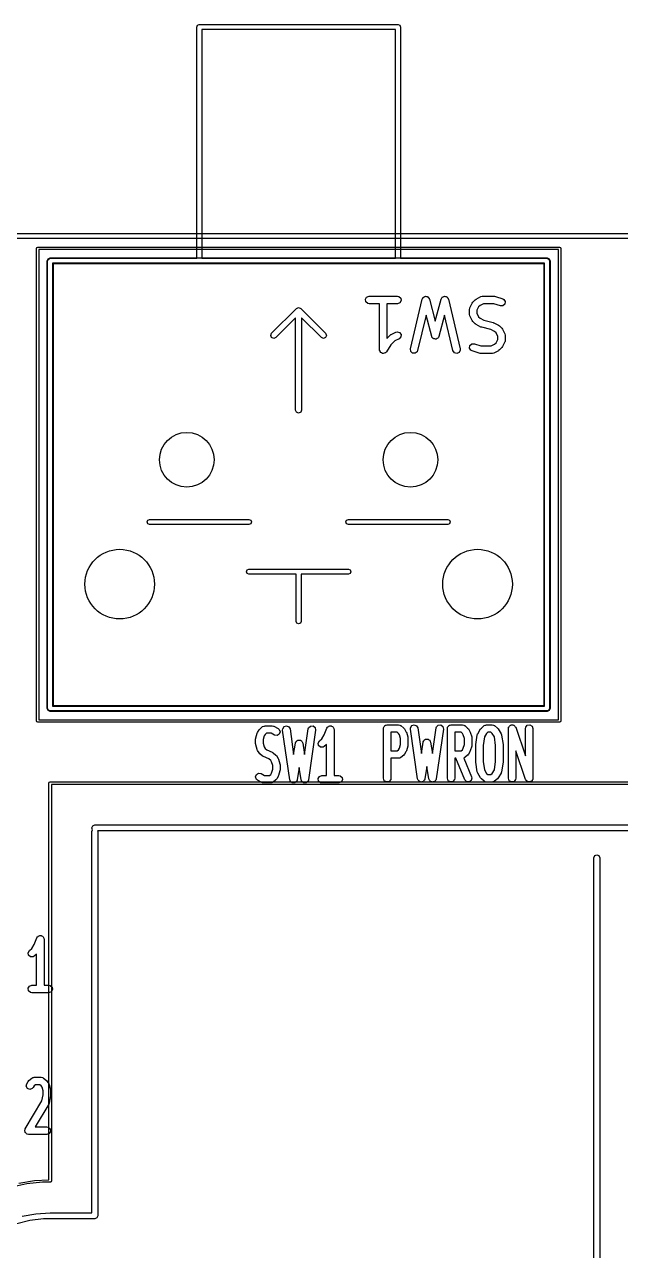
# Model space of a CAD drawing. Extents: x 3.67 to 6.5, y -4.53 to -1.6.
# Drawn here: x 4.665 to 5.137, y -2.575 to -1.604 of the extents above; entities that cross this region are included whole.
import ezdxf

# ---------------------------------------------------------------- set-up
doc = ezdxf.new("R2010")
doc.units = 0
doc.header["$MEASUREMENT"] = 0
doc.layers.add('BLACK', color=7, linetype='CONTINUOUS')

msp = doc.modelspace()

# ---------------------------------------------------------------- linework, layer by layer
at = {"layer": 'BLACK', "linetype": 'CONTINUOUS'}
for p, q in [((4.80118, -1.6063), (4.80176, -1.60491)), ((4.80118, -1.78937), (4.80118, -1.6063)), ((4.80176, -1.60491), (4.80315, -1.60433)), ((4.80315, -1.60433), (4.96063, -1.60433)), ((4.80512, -1.60827), (4.80512, -1.78937)), ((4.95866, -1.60827), (4.80512, -1.60827)), ((4.95866, -1.78937), (4.95866, -1.60827)), ((4.96063, -1.60433), (4.96202, -1.60491)), ((4.96202, -1.60491), (4.9626, -1.6063)), ((4.9626, -1.6063), (4.9626, -1.78937)), ((3.93701, -1.76969), (6.29921, -1.76969)), ((6.29921, -1.77362), (3.93701, -1.77362)), ((4.67421, -1.7815), (4.6745, -1.7808)), ((4.67421, -2.15551), (4.67421, -1.7815)), ((4.6745, -1.7808), (4.6752, -1.78051)), ((4.6752, -1.78051), (5.08858, -1.78051)), ((4.67618, -1.78248), (4.67618, -2.15453)), ((5.0876, -1.78248), (4.67618, -1.78248)), ((5.0876, -2.15453), (5.0876, -1.78248)), ((5.08858, -1.78051), (5.08928, -1.7808)), ((5.08928, -1.7808), (5.08957, -1.7815)), ((5.08957, -1.7815), (5.08957, -2.15551)), ((4.68268, -1.79134), (4.68337, -1.78967)), ((4.68268, -2.14567), (4.68268, -1.79134)), ((4.68307, -1.79134), (4.68365, -1.78995)), ((4.68307, -2.14567), (4.68307, -1.79134)), ((4.68337, -1.78967), (4.68504, -1.78898)), ((4.68365, -1.78995), (4.68504, -1.78937)), ((4.68504, -1.78898), (5.07874, -1.78898)), ((4.68504, -1.78937), (4.80118, -1.78937)), ((4.80315, -1.79331), (4.68701, -1.79331)), ((4.68701, -1.79331), (4.68701, -2.1437)), ((4.81299, -1.7937), (4.6874, -1.7937)), ((4.6874, -1.7937), (4.6874, -2.14331)), ((4.96063, -1.79331), (4.80315, -1.79331)), ((4.80512, -1.78937), (4.95866, -1.78937)), ((4.88189, -1.7937), (4.81299, -1.7937)), ((5.07638, -1.7937), (4.88189, -1.7937)), ((5.07677, -1.79331), (4.96063, -1.79331)), ((4.9626, -1.78937), (5.07874, -1.78937)), ((5.07638, -2.14331), (5.07638, -1.7937)), ((5.07677, -2.1437), (5.07677, -1.79331)), ((5.07874, -1.78898), (5.08041, -1.78967)), ((5.07874, -1.78937), (5.08013, -1.78995)), ((5.08013, -1.78995), (5.08071, -1.79134)), ((5.08041, -1.78967), (5.0811, -1.79134)), ((5.08071, -1.79134), (5.08071, -2.14567)), ((5.0811, -1.79134), (5.0811, -2.14567)), ((4.93476, -1.82183), (4.93577, -1.82008)), ((4.93511, -1.82381), (4.93476, -1.82183)), ((4.93665, -1.82511), (4.93511, -1.82381)), ((4.93577, -1.82008), (4.93766, -1.81939)), ((4.93766, -1.81939), (4.96016, -1.81939)), ((4.96016, -1.81939), (4.96117, -1.81956)), ((4.96117, -1.81956), (4.96272, -1.82086)), ((4.96307, -1.82285), (4.96206, -1.8246)), ((4.96272, -1.82086), (4.96307, -1.82285)), ((4.97041, -1.86102), (4.97979, -1.82165)), ((4.97979, -1.82165), (4.98019, -1.82071)), ((4.98019, -1.82071), (4.98044, -1.82053)), ((4.98044, -1.82053), (4.98057, -1.82025)), ((4.98057, -1.82025), (4.98123, -1.81994)), ((4.98123, -1.81994), (4.98181, -1.81951)), ((4.98181, -1.81951), (4.98212, -1.81953)), ((4.98212, -1.81953), (4.9824, -1.8194)), ((4.9824, -1.8194), (4.98311, -1.81958)), ((4.98311, -1.81958), (4.98383, -1.81963)), ((4.98383, -1.81963), (4.98406, -1.81984)), ((4.98406, -1.81984), (4.98435, -1.81992)), ((4.98435, -1.81992), (4.98477, -1.82052)), ((4.98477, -1.82052), (4.9853, -1.82102)), ((4.9853, -1.82102), (4.98533, -1.82132)), ((4.98533, -1.82132), (4.98551, -1.82158)), ((4.98551, -1.82158), (4.99016, -1.839)), ((4.99016, -1.839), (4.9948, -1.82158)), ((4.9948, -1.82158), (4.99524, -1.82065)), ((4.99524, -1.82065), (4.99549, -1.82047)), ((4.99549, -1.82047), (4.99563, -1.82019)), ((4.99563, -1.82019), (4.99629, -1.8199)), ((4.99629, -1.8199), (4.99689, -1.81949)), ((4.99689, -1.81949), (4.9972, -1.81951)), ((4.9972, -1.81951), (4.99748, -1.81939)), ((4.99748, -1.81939), (4.99818, -1.8196)), ((4.99818, -1.8196), (4.9989, -1.81966)), ((4.9989, -1.81966), (4.99912, -1.81988)), ((4.99912, -1.81988), (4.99942, -1.81997)), ((4.99942, -1.81997), (4.99982, -1.82057)), ((4.99982, -1.82057), (5.00033, -1.82109)), ((5.00033, -1.82109), (5.00036, -1.8214)), ((5.00036, -1.8214), (5.00053, -1.82165)), ((5.00053, -1.82165), (5.0099, -1.86102)), ((5.01939, -1.82477), (5.01991, -1.82406)), ((5.01991, -1.82406), (5.01994, -1.824)), ((5.01994, -1.824), (5.02182, -1.82212)), ((5.02182, -1.82212), (5.02254, -1.82162)), ((5.02254, -1.82162), (5.02258, -1.82157)), ((5.02258, -1.82157), (5.02633, -1.8197)), ((5.02633, -1.8197), (5.02732, -1.8194)), ((5.02732, -1.8194), (5.02749, -1.81945)), ((5.02749, -1.81945), (5.02765, -1.81939)), ((5.02765, -1.81939), (5.03703, -1.81939)), ((5.03703, -1.81939), (5.0379, -1.81954)), ((5.0379, -1.81954), (5.03796, -1.81954)), ((5.03796, -1.81954), (5.04358, -1.82141)), ((5.04358, -1.82141), (5.04449, -1.8219)), ((5.04449, -1.8219), (5.04554, -1.82362)), ((5.04554, -1.82362), (5.04525, -1.82562)), ((4.86053, -1.84872), (4.88022, -1.82904)), ((4.88022, -1.82904), (4.88189, -1.82835)), ((4.88189, -1.82835), (4.88356, -1.82904)), ((4.88356, -1.82904), (4.88356, -1.82904)), ((4.88356, -1.82904), (4.90325, -1.84872)), ((4.93766, -1.82529), (4.93665, -1.82511)), ((4.94596, -1.82529), (4.93766, -1.82529)), ((4.94596, -1.86171), (4.94596, -1.82529)), ((4.96016, -1.82529), (4.95187, -1.82529)), ((4.95187, -1.82529), (4.95187, -1.8527)), ((4.96206, -1.8246), (4.96016, -1.82529)), ((5.0172, -1.82984), (5.01738, -1.82883)), ((5.0172, -1.83359), (5.0172, -1.82984)), ((5.01726, -1.83375), (5.0172, -1.83359)), ((5.01722, -1.83392), (5.01726, -1.83375)), ((5.01738, -1.82883), (5.01749, -1.82869)), ((5.01749, -1.82869), (5.01751, -1.82852)), ((5.01751, -1.82852), (5.01939, -1.82477)), ((5.02446, -1.82784), (5.02311, -1.83053)), ((5.02311, -1.83053), (5.02311, -1.83289)), ((5.02311, -1.83289), (5.02446, -1.83559)), ((5.02565, -1.82664), (5.02446, -1.82784)), ((5.02835, -1.82529), (5.02565, -1.82664)), ((5.03655, -1.82529), (5.02835, -1.82529)), ((5.04172, -1.82701), (5.03655, -1.82529)), ((5.04374, -1.82696), (5.04172, -1.82701)), ((5.04525, -1.82562), (5.04374, -1.82696)), ((4.87953, -1.83641), (4.86388, -1.85206)), ((4.87953, -1.90945), (4.87953, -1.83641)), ((4.8999, -1.85206), (4.88425, -1.83641)), ((4.88425, -1.83641), (4.88425, -1.90945)), ((4.98282, -1.83441), (4.97616, -1.86239)), ((4.9873, -1.85122), (4.98282, -1.83441)), ((4.99749, -1.83441), (4.99301, -1.85122)), ((5.00416, -1.86239), (4.99749, -1.83441)), ((5.01751, -1.83491), (5.01722, -1.83392)), ((5.01939, -1.83866), (5.01751, -1.83491)), ((5.01943, -1.8387), (5.01939, -1.83866)), ((5.01994, -1.83942), (5.01943, -1.8387)), ((5.02182, -1.8413), (5.01994, -1.83942)), ((5.02187, -1.84133), (5.02182, -1.8413)), ((5.02258, -1.84185), (5.02187, -1.84133)), ((5.02633, -1.84373), (5.02258, -1.84185)), ((5.02446, -1.83559), (5.02565, -1.83678)), ((5.02565, -1.83678), (5.02868, -1.8383)), ((5.02868, -1.8383), (5.03587, -1.8401)), ((5.03587, -1.8401), (5.03633, -1.8403)), ((5.03633, -1.8403), (5.03647, -1.84032)), ((5.03647, -1.84032), (5.04022, -1.84219)), ((5.04022, -1.84219), (5.04093, -1.84272)), ((5.04093, -1.84272), (5.04099, -1.84275)), ((5.04099, -1.84275), (5.04286, -1.84462)), ((4.85984, -1.85039), (4.86053, -1.84872)), ((4.86053, -1.85206), (4.85984, -1.85039)), ((4.8622, -1.85276), (4.86053, -1.85206)), ((4.86388, -1.85206), (4.8622, -1.85276)), ((4.90157, -1.85276), (4.8999, -1.85206)), ((4.90325, -1.85206), (4.90157, -1.85276)), ((4.90325, -1.84872), (4.90394, -1.85039)), ((4.90394, -1.85039), (4.90325, -1.85206)), ((4.95187, -1.8527), (4.95432, -1.85025)), ((4.95432, -1.85025), (4.95505, -1.84974)), ((4.95505, -1.84974), (4.95509, -1.84969)), ((4.95509, -1.84969), (4.95884, -1.84782)), ((4.96148, -1.8531), (4.95816, -1.85476)), ((4.95884, -1.84782), (4.95982, -1.84753)), ((4.95982, -1.84753), (4.96179, -1.848)), ((4.96287, -1.85163), (4.96148, -1.8531)), ((4.96179, -1.848), (4.96299, -1.84962)), ((4.96299, -1.84962), (4.96287, -1.85163)), ((4.98746, -1.85144), (4.9873, -1.85122)), ((4.98748, -1.85171), (4.98746, -1.85144)), ((4.98802, -1.85225), (4.98748, -1.85171)), ((4.98846, -1.85288), (4.98802, -1.85225)), ((4.98872, -1.85295), (4.98846, -1.85288)), ((4.98891, -1.85314), (4.98872, -1.85295)), ((4.98967, -1.8532), (4.98891, -1.85314)), ((4.99041, -1.8534), (4.98967, -1.8532)), ((4.99155, -1.85287), (4.99093, -1.85331)), ((4.99224, -1.85255), (4.99155, -1.85287)), ((4.99236, -1.85231), (4.99224, -1.85255)), ((4.99258, -1.85215), (4.99236, -1.85231)), ((4.99301, -1.85122), (4.99258, -1.85215)), ((5.02647, -1.84374), (5.02633, -1.84373)), ((5.02694, -1.84395), (5.02647, -1.84374)), ((5.03412, -1.84575), (5.02694, -1.84395)), ((5.03715, -1.84726), (5.03412, -1.84575)), ((5.03835, -1.84846), (5.03715, -1.84726)), ((5.0397, -1.85116), (5.03835, -1.84846)), ((5.0397, -1.85351), (5.0397, -1.85116)), ((5.04286, -1.84462), (5.04337, -1.84534)), ((5.04337, -1.84534), (5.04342, -1.84539)), ((5.04342, -1.84539), (5.04529, -1.84914)), ((5.04529, -1.84914), (5.04558, -1.85012)), ((5.04558, -1.85012), (5.04554, -1.85029)), ((5.04554, -1.85029), (5.0456, -1.85046)), ((5.0456, -1.85046), (5.0456, -1.85421)), ((4.94602, -1.86187), (4.94596, -1.86171)), ((4.94598, -1.86203), (4.94602, -1.86187)), ((4.94636, -1.8628), (4.94598, -1.86203)), ((4.94665, -1.86361), (4.94636, -1.8628)), ((4.95496, -1.85796), (4.95137, -1.86335)), ((4.95816, -1.85476), (4.95496, -1.85796)), ((4.97064, -1.86303), (4.97041, -1.86102)), ((4.97616, -1.86239), (4.97575, -1.86333)), ((4.99066, -1.85329), (4.99041, -1.8534)), ((4.99093, -1.85331), (4.99066, -1.85329)), ((5.00527, -1.86408), (5.00416, -1.86239)), ((5.00996, -1.86205), (5.00906, -1.86385)), ((5.0099, -1.86102), (5.00996, -1.86205)), ((5.01726, -1.86043), (5.01756, -1.85843)), ((5.01832, -1.86215), (5.01726, -1.86043)), ((5.01756, -1.85843), (5.01907, -1.85709)), ((5.01922, -1.86263), (5.01832, -1.86215)), ((5.01907, -1.85709), (5.02109, -1.85703)), ((5.02484, -1.86451), (5.01922, -1.86263)), ((5.02109, -1.85703), (5.02626, -1.85876)), ((5.02626, -1.85876), (5.03445, -1.85876)), ((5.03445, -1.85876), (5.03715, -1.85741)), ((5.04022, -1.86247), (5.03647, -1.86435)), ((5.03715, -1.85741), (5.03835, -1.85621)), ((5.03835, -1.85621), (5.0397, -1.85351)), ((5.04027, -1.86243), (5.04022, -1.86247)), ((5.04099, -1.86192), (5.04027, -1.86243)), ((5.04286, -1.86005), (5.04099, -1.86192)), ((5.04289, -1.85999), (5.04286, -1.86005)), ((5.04342, -1.85928), (5.04289, -1.85999)), ((5.04529, -1.85553), (5.04342, -1.85928)), ((5.04531, -1.85535), (5.04529, -1.85553)), ((5.04543, -1.85522), (5.04531, -1.85535)), ((5.0456, -1.85421), (5.04543, -1.85522)), ((4.9468, -1.86369), (4.94665, -1.86361)), ((4.94687, -1.86384), (4.9468, -1.86369)), ((4.94766, -1.86419), (4.94687, -1.86384)), ((4.9484, -1.86462), (4.94766, -1.86419)), ((4.94857, -1.86459), (4.9484, -1.86462)), ((4.94872, -1.86465), (4.94857, -1.86459)), ((4.94955, -1.86441), (4.94872, -1.86465)), ((4.95039, -1.86427), (4.94955, -1.86441)), ((4.9505, -1.86413), (4.95039, -1.86427)), ((4.95066, -1.86409), (4.9505, -1.86413)), ((4.95137, -1.86335), (4.95066, -1.86409)), ((4.97211, -1.86442), (4.97064, -1.86303)), ((4.97413, -1.86454), (4.97211, -1.86442)), ((4.97575, -1.86333), (4.97413, -1.86454)), ((5.00721, -1.86466), (5.00527, -1.86408)), ((5.00906, -1.86385), (5.00721, -1.86466)), ((5.02491, -1.86451), (5.02484, -1.86451)), ((5.02578, -1.86466), (5.02491, -1.86451)), ((5.03515, -1.86466), (5.02578, -1.86466)), ((5.03532, -1.8646), (5.03515, -1.86466)), ((5.03549, -1.86464), (5.03532, -1.8646)), ((5.03647, -1.86435), (5.03549, -1.86464)), ((4.88022, -1.91112), (4.87953, -1.90945)), ((4.88189, -1.91181), (4.88022, -1.91112)), ((4.88356, -1.91112), (4.88189, -1.91181)), ((4.88425, -1.90945), (4.88356, -1.91112)), ((4.76181, -1.99803), (4.76239, -1.99664)), ((4.76239, -1.99942), (4.76181, -1.99803)), ((4.76239, -1.99664), (4.76378, -1.99606)), ((4.76378, -1.99606), (4.84252, -1.99606)), ((4.84252, -1.99606), (4.84391, -1.99664)), ((4.84391, -1.99664), (4.84449, -1.99803)), ((4.84449, -1.99803), (4.84391, -1.99942)), ((4.91929, -1.99803), (4.91987, -1.99664)), ((4.91987, -1.99942), (4.91929, -1.99803)), ((4.91987, -1.99664), (4.92126, -1.99606)), ((4.92126, -1.99606), (5, -1.99606)), ((5, -1.99606), (5.00139, -1.99664)), ((5.00139, -1.99664), (5.00197, -1.99803)), ((5.00197, -1.99803), (5.00139, -1.99942)), ((4.76378, -2), (4.76239, -1.99942)), ((4.84252, -2), (4.76378, -2)), ((4.84391, -1.99942), (4.84252, -2)), ((4.92126, -2), (4.91987, -1.99942)), ((5, -2), (4.92126, -2)), ((5.00139, -1.99942), (5, -2)), ((4.84055, -2.0374), (4.84113, -2.03601)), ((4.84113, -2.03879), (4.84055, -2.0374)), ((4.84113, -2.03601), (4.84252, -2.03543)), ((4.84252, -2.03543), (4.92126, -2.03543)), ((4.92126, -2.03543), (4.92265, -2.03601)), ((4.92265, -2.03601), (4.92323, -2.0374)), ((4.92323, -2.0374), (4.92265, -2.03879)), ((4.84252, -2.03937), (4.84113, -2.03879)), ((4.87992, -2.03937), (4.84252, -2.03937)), ((4.87992, -2.07677), (4.87992, -2.03937)), ((4.92126, -2.03937), (4.88386, -2.03937)), ((4.88386, -2.03937), (4.88386, -2.07677)), ((4.92265, -2.03879), (4.92126, -2.03937)), ((4.8805, -2.07816), (4.87992, -2.07677)), ((4.88189, -2.07874), (4.8805, -2.07816)), ((4.88328, -2.07816), (4.88189, -2.07874)), ((4.88386, -2.07677), (4.88328, -2.07816)), ((4.68701, -2.1437), (5.07677, -2.1437)), ((4.6874, -2.14331), (5.07638, -2.14331)), ((4.68337, -2.14734), (4.68268, -2.14567)), ((4.68365, -2.14706), (4.68307, -2.14567)), ((4.68504, -2.14803), (4.68337, -2.14734)), ((4.68504, -2.14764), (4.68365, -2.14706)), ((5.07874, -2.14764), (4.68504, -2.14764)), ((5.07874, -2.14803), (4.68504, -2.14803)), ((5.08013, -2.14706), (5.07874, -2.14764)), ((5.08041, -2.14734), (5.07874, -2.14803)), ((5.08071, -2.14567), (5.08013, -2.14706)), ((5.0811, -2.14567), (5.08041, -2.14734)), ((4.6745, -2.15621), (4.67421, -2.15551)), ((4.6752, -2.1565), (4.6745, -2.15621)), ((5.08858, -2.1565), (4.6752, -2.1565)), ((4.67618, -2.15453), (5.0876, -2.15453)), ((4.84938, -2.16454), (4.85051, -2.16266)), ((4.85051, -2.16266), (4.85113, -2.16194)), ((4.85113, -2.16194), (4.85115, -2.16191)), ((4.85115, -2.16191), (4.8534, -2.16004)), ((4.8534, -2.16004), (4.85429, -2.15953)), ((4.85429, -2.15953), (4.8548, -2.15953)), ((4.8548, -2.15953), (4.85529, -2.15936)), ((4.85529, -2.15936), (4.86091, -2.15936)), ((4.86091, -2.15936), (4.86192, -2.15953)), ((4.86192, -2.15953), (4.86211, -2.15969)), ((4.86211, -2.15969), (4.86235, -2.15973)), ((4.86235, -2.15973), (4.86572, -2.1616)), ((4.86572, -2.1616), (4.86652, -2.16225)), ((4.86652, -2.16225), (4.86724, -2.16413)), ((4.86924, -2.16273), (4.86927, -2.1617)), ((4.87486, -2.2021), (4.86924, -2.16273)), ((4.86927, -2.1617), (4.87034, -2.15999)), ((4.87034, -2.15999), (4.87226, -2.15936)), ((4.87226, -2.15936), (4.87413, -2.16011)), ((4.87413, -2.16011), (4.87508, -2.16189)), ((4.87508, -2.16189), (4.87795, -2.18196)), ((4.88662, -2.18196), (4.88948, -2.16189)), ((4.88948, -2.16189), (4.8898, -2.16092)), ((4.89533, -2.16273), (4.88971, -2.2021)), ((4.8898, -2.16092), (4.89131, -2.15957)), ((4.89131, -2.15957), (4.89333, -2.1595)), ((4.89333, -2.1595), (4.89491, -2.16075)), ((4.89491, -2.16075), (4.89533, -2.16273)), ((4.90213, -2.16662), (4.90429, -2.16121)), ((4.90429, -2.16121), (4.90483, -2.16034)), ((4.90483, -2.16034), (4.90525, -2.16011)), ((4.90525, -2.16011), (4.90555, -2.15975)), ((4.90555, -2.15975), (4.90611, -2.15965)), ((4.90611, -2.15965), (4.90661, -2.15939)), ((4.90661, -2.15939), (4.90707, -2.15948)), ((4.90707, -2.15948), (4.90754, -2.1594)), ((4.90754, -2.1594), (4.90803, -2.15968)), ((4.90803, -2.15968), (4.90859, -2.1598)), ((4.90859, -2.1598), (4.90888, -2.16017)), ((4.90888, -2.16017), (4.90929, -2.16041)), ((4.90929, -2.16041), (4.90949, -2.16094)), ((4.90949, -2.16094), (4.90984, -2.16139)), ((4.90984, -2.16139), (4.90982, -2.16186)), ((4.90982, -2.16186), (4.90998, -2.16231)), ((4.90998, -2.16231), (4.90998, -2.19873)), ((4.94907, -2.16152), (4.94914, -2.16114)), ((4.94907, -2.20089), (4.94907, -2.16152)), ((4.94912, -2.16101), (4.94918, -2.16089)), ((4.94914, -2.16114), (4.94912, -2.16101)), ((4.94918, -2.16089), (4.94925, -2.16051)), ((4.94925, -2.16051), (4.94974, -2.15992)), ((4.94974, -2.15992), (4.95013, -2.15926)), ((4.95013, -2.15926), (4.95038, -2.15917)), ((4.95038, -2.15917), (4.95055, -2.15896)), ((4.95055, -2.15896), (4.9513, -2.15883)), ((4.9513, -2.15883), (4.95202, -2.15857)), ((4.95202, -2.15857), (4.96102, -2.15857)), ((4.96102, -2.15857), (4.96203, -2.15875)), ((4.96203, -2.15875), (4.96243, -2.15908)), ((4.96243, -2.15908), (4.96291, -2.15925)), ((4.96291, -2.15925), (4.96516, -2.16113)), ((4.96516, -2.16113), (4.96578, -2.16185)), ((4.96578, -2.16185), (4.96581, -2.16188)), ((4.96581, -2.16188), (4.96693, -2.16375)), ((4.97047, -2.16194), (4.97051, -2.16091)), ((4.9761, -2.20131), (4.97047, -2.16194)), ((4.97051, -2.16091), (4.97157, -2.1592)), ((4.97157, -2.1592), (4.97349, -2.15857)), ((4.97349, -2.15857), (4.97537, -2.15932)), ((4.97537, -2.15932), (4.97632, -2.1611)), ((4.97632, -2.1611), (4.97919, -2.18117)), ((4.98785, -2.18117), (4.99072, -2.1611)), ((4.99072, -2.1611), (4.99104, -2.16013)), ((4.99657, -2.16194), (4.99094, -2.20131)), ((4.99104, -2.16013), (4.99254, -2.15878)), ((4.99254, -2.15878), (4.99456, -2.15871)), ((4.99456, -2.15871), (4.99615, -2.15996)), ((4.99615, -2.15996), (4.99657, -2.16194)), ((4.99969, -2.16152), (4.99976, -2.16114)), ((4.99969, -2.20089), (4.99969, -2.16152)), ((4.99974, -2.16101), (4.9998, -2.16089)), ((4.99976, -2.16114), (4.99974, -2.16101)), ((4.9998, -2.16089), (4.99987, -2.16051)), ((4.99987, -2.16051), (5.00036, -2.15992)), ((5.00036, -2.15992), (5.00075, -2.15926)), ((5.00075, -2.15926), (5.001, -2.15917)), ((5.001, -2.15917), (5.00117, -2.15896)), ((5.00117, -2.15896), (5.00192, -2.15883)), ((5.00192, -2.15883), (5.00264, -2.15857)), ((5.00264, -2.15857), (5.01164, -2.15857)), ((5.01164, -2.15857), (5.01265, -2.15875)), ((5.01265, -2.15875), (5.01305, -2.15908)), ((5.01305, -2.15908), (5.01353, -2.15925)), ((5.01353, -2.15925), (5.01578, -2.16113)), ((5.01578, -2.16113), (5.0164, -2.16185)), ((5.0164, -2.16185), (5.01642, -2.16188)), ((5.01642, -2.16188), (5.01755, -2.16375)), ((5.02373, -2.16563), (5.02598, -2.16188)), ((5.02598, -2.16188), (5.02661, -2.16116)), ((5.02661, -2.16116), (5.02662, -2.16113)), ((5.02662, -2.16113), (5.02887, -2.15925)), ((5.02887, -2.15925), (5.02976, -2.15874)), ((5.02976, -2.15874), (5.03028, -2.15874)), ((5.03028, -2.15874), (5.03076, -2.15857)), ((5.03076, -2.15857), (5.03526, -2.15857)), ((5.03526, -2.15857), (5.03627, -2.15875)), ((5.03627, -2.15875), (5.03667, -2.15908)), ((5.03667, -2.15908), (5.03715, -2.15925)), ((5.03715, -2.15925), (5.0394, -2.16113)), ((5.0394, -2.16113), (5.04002, -2.16185)), ((5.04002, -2.16185), (5.04005, -2.16188)), ((5.04005, -2.16188), (5.0423, -2.16563)), ((5.04806, -2.16146), (5.04808, -2.16142)), ((5.04806, -2.16149), (5.04806, -2.16146)), ((5.04806, -2.16152), (5.04806, -2.16149)), ((5.04806, -2.20089), (5.04806, -2.16152)), ((5.04808, -2.16142), (5.04824, -2.16051)), ((5.04824, -2.16051), (5.04859, -2.16009)), ((5.04859, -2.16009), (5.04879, -2.15958)), ((5.04879, -2.15958), (5.04922, -2.15934)), ((5.04922, -2.15934), (5.04954, -2.15896)), ((5.04954, -2.15896), (5.05008, -2.15887)), ((5.05008, -2.15887), (5.05055, -2.1586)), ((5.05055, -2.1586), (5.05104, -2.1587)), ((5.05104, -2.1587), (5.05153, -2.15861)), ((5.05153, -2.15861), (5.052, -2.15889)), ((5.052, -2.15889), (5.05254, -2.15899)), ((5.05254, -2.15899), (5.05285, -2.15938)), ((5.05285, -2.15938), (5.05327, -2.15962)), ((5.05327, -2.15962), (5.05346, -2.16014)), ((5.05346, -2.16014), (5.05381, -2.16056)), ((5.05381, -2.16056), (5.06156, -2.18317)), ((5.06156, -2.16152), (5.06174, -2.16051)), ((5.06156, -2.18317), (5.06156, -2.16152)), ((5.06174, -2.16051), (5.06303, -2.15896)), ((5.06303, -2.15896), (5.06502, -2.15861)), ((5.06502, -2.15861), (5.06677, -2.15962)), ((5.06677, -2.15962), (5.06746, -2.16152)), ((5.06746, -2.16152), (5.06746, -2.20089)), ((5.08928, -2.15621), (5.08858, -2.1565)), ((5.08957, -2.15551), (5.08928, -2.15621)), ((4.84783, -2.16981), (4.84797, -2.16907)), ((4.84783, -2.17356), (4.84783, -2.16981)), ((4.84796, -2.16896), (4.84908, -2.16521)), ((4.84797, -2.16907), (4.84796, -2.16896)), ((4.84908, -2.16521), (4.84935, -2.16467)), ((4.84935, -2.16467), (4.84938, -2.16454)), ((4.85463, -2.16726), (4.85374, -2.17024)), ((4.85374, -2.17024), (4.85374, -2.17312)), ((4.85374, -2.17312), (4.85463, -2.1761)), ((4.85531, -2.16613), (4.85463, -2.16726)), ((4.85636, -2.16526), (4.85531, -2.16613)), ((4.86015, -2.16526), (4.85636, -2.16526)), ((4.86285, -2.16676), (4.86015, -2.16526)), ((4.86485, -2.16708), (4.86285, -2.16676)), ((4.86658, -2.16604), (4.86485, -2.16708)), ((4.86724, -2.16413), (4.86658, -2.16604)), ((4.87795, -2.18196), (4.87937, -2.17309)), ((4.87937, -2.17309), (4.87938, -2.17305)), ((4.87938, -2.173), (4.87942, -2.17294)), ((4.87938, -2.17305), (4.87938, -2.173)), ((4.87942, -2.17294), (4.8797, -2.17212)), ((4.8797, -2.17212), (4.88013, -2.17175)), ((4.88013, -2.17175), (4.88042, -2.17126)), ((4.88042, -2.17126), (4.88087, -2.17111)), ((4.88087, -2.17111), (4.88123, -2.1708)), ((4.88123, -2.1708), (4.8818, -2.17079)), ((4.8818, -2.17079), (4.88233, -2.1706)), ((4.88233, -2.1706), (4.88277, -2.17077)), ((4.88277, -2.17077), (4.88325, -2.17077)), ((4.88325, -2.17077), (4.88369, -2.17112)), ((4.88369, -2.17112), (4.88422, -2.17132)), ((4.88422, -2.17132), (4.88445, -2.17174)), ((4.88445, -2.17174), (4.88482, -2.17204)), ((4.88482, -2.17204), (4.88492, -2.1726)), ((4.88492, -2.1726), (4.8852, -2.17309)), ((4.8852, -2.17309), (4.88662, -2.18196)), ((4.89738, -2.17303), (4.89839, -2.17129)), ((4.89772, -2.17502), (4.89738, -2.17303)), ((4.89839, -2.17129), (4.90026, -2.16973)), ((4.90026, -2.16973), (4.90213, -2.16662)), ((4.95995, -2.16447), (4.95498, -2.16447)), ((4.95498, -2.16447), (4.95498, -2.17919)), ((4.961, -2.16534), (4.95995, -2.16447)), ((4.96168, -2.16647), (4.961, -2.16534)), ((4.96257, -2.16945), (4.96168, -2.16647)), ((4.96257, -2.17421), (4.96257, -2.16945)), ((4.96693, -2.16375), (4.96715, -2.16431)), ((4.96715, -2.16431), (4.96723, -2.16442)), ((4.96723, -2.16442), (4.96835, -2.16817)), ((4.96835, -2.16817), (4.96844, -2.16892)), ((4.96844, -2.16892), (4.96848, -2.16902)), ((4.96848, -2.16902), (4.96848, -2.17464)), ((4.97919, -2.18117), (4.98061, -2.1723)), ((4.98061, -2.1723), (4.98062, -2.17226)), ((4.98062, -2.17221), (4.98066, -2.17215)), ((4.98062, -2.17226), (4.98062, -2.17221)), ((4.98066, -2.17215), (4.98094, -2.17133)), ((4.98094, -2.17133), (4.98137, -2.17096)), ((4.98137, -2.17096), (4.98166, -2.17048)), ((4.98166, -2.17048), (4.98211, -2.17032)), ((4.98211, -2.17032), (4.98247, -2.17001)), ((4.98247, -2.17001), (4.98303, -2.17)), ((4.98303, -2.17), (4.98357, -2.16982)), ((4.98357, -2.16982), (4.98401, -2.16999)), ((4.98401, -2.16999), (4.98449, -2.16998)), ((4.98449, -2.16998), (4.98493, -2.17034)), ((4.98493, -2.17034), (4.98545, -2.17054)), ((4.98545, -2.17054), (4.98569, -2.17095)), ((4.98569, -2.17095), (4.98605, -2.17125)), ((4.98605, -2.17125), (4.98616, -2.17181)), ((4.98616, -2.17181), (4.98644, -2.1723)), ((4.98644, -2.1723), (4.98785, -2.18117)), ((5.01057, -2.16447), (5.0056, -2.16447)), ((5.0056, -2.16447), (5.0056, -2.17919)), ((5.01162, -2.16534), (5.01057, -2.16447)), ((5.01229, -2.16647), (5.01162, -2.16534)), ((5.01319, -2.16945), (5.01229, -2.16647)), ((5.01319, -2.17421), (5.01319, -2.16945)), ((5.01755, -2.16375), (5.01776, -2.16431)), ((5.01776, -2.16431), (5.01785, -2.16442)), ((5.01785, -2.16442), (5.01897, -2.16817)), ((5.01897, -2.16817), (5.01906, -2.16892)), ((5.01906, -2.16892), (5.01909, -2.16902)), ((5.01909, -2.16902), (5.01909, -2.17464)), ((5.02222, -2.17421), (5.02335, -2.16671)), ((5.02335, -2.16671), (5.02367, -2.16573)), ((5.02367, -2.16573), (5.02372, -2.16569)), ((5.02372, -2.16569), (5.02373, -2.16563)), ((5.0291, -2.16816), (5.02809, -2.17486)), ((5.03079, -2.16534), (5.0291, -2.16816)), ((5.03183, -2.16447), (5.03079, -2.16534)), ((5.0342, -2.16447), (5.03183, -2.16447)), ((5.03524, -2.16534), (5.0342, -2.16447)), ((5.03693, -2.16816), (5.03524, -2.16534)), ((5.03794, -2.17486), (5.03693, -2.16816)), ((5.0423, -2.16563), (5.04266, -2.16658)), ((5.04266, -2.16658), (5.04265, -2.16665)), ((5.04265, -2.16665), (5.04268, -2.16671)), ((5.04268, -2.16671), (5.04381, -2.17421)), ((4.84787, -2.17366), (4.84783, -2.17356)), ((4.84796, -2.1744), (4.84787, -2.17366)), ((4.84908, -2.17815), (4.84796, -2.1744)), ((4.84916, -2.17826), (4.84908, -2.17815)), ((4.84938, -2.17883), (4.84916, -2.17826)), ((4.85051, -2.1807), (4.84938, -2.17883)), ((4.85053, -2.18072), (4.85051, -2.1807)), ((4.85115, -2.18145), (4.85053, -2.18072)), ((4.8534, -2.18332), (4.85115, -2.18145)), ((4.85463, -2.1761), (4.85531, -2.17723)), ((4.85531, -2.17723), (4.85683, -2.1785)), ((4.85683, -2.1785), (4.86092, -2.1802)), ((4.86092, -2.1802), (4.86158, -2.18063)), ((4.86158, -2.18063), (4.86168, -2.18066)), ((4.86168, -2.18066), (4.86393, -2.18254)), ((4.86393, -2.18254), (4.86454, -2.18326)), ((4.89926, -2.17633), (4.89772, -2.17502)), ((4.90128, -2.17633), (4.89926, -2.17633)), ((4.90217, -2.17582), (4.90128, -2.17633)), ((4.90408, -2.17424), (4.90217, -2.17582)), ((4.90408, -2.19873), (4.90408, -2.17424)), ((4.95498, -2.17919), (4.95995, -2.17919)), ((4.95995, -2.17919), (4.961, -2.17832)), ((4.961, -2.17832), (4.96168, -2.17719)), ((4.96168, -2.17719), (4.96257, -2.17421)), ((4.96516, -2.18254), (4.96291, -2.18441)), ((4.96518, -2.18251), (4.96516, -2.18254)), ((4.96581, -2.18179), (4.96518, -2.18251)), ((4.96693, -2.17991), (4.96581, -2.18179)), ((4.96696, -2.17978), (4.96693, -2.17991)), ((4.96723, -2.17924), (4.96696, -2.17978)), ((4.96835, -2.17549), (4.96723, -2.17924)), ((4.96848, -2.17464), (4.96835, -2.17539)), ((4.96835, -2.17539), (4.96835, -2.17549)), ((5.0056, -2.17919), (5.01057, -2.17919)), ((5.01057, -2.17919), (5.01162, -2.17832)), ((5.01162, -2.17832), (5.01229, -2.17719)), ((5.01229, -2.17719), (5.01319, -2.17421)), ((5.01578, -2.18254), (5.01353, -2.18441)), ((5.0158, -2.18251), (5.01578, -2.18254)), ((5.01642, -2.18179), (5.0158, -2.18251)), ((5.01755, -2.17991), (5.01642, -2.18179)), ((5.01757, -2.17978), (5.01755, -2.17991)), ((5.01785, -2.17924), (5.01757, -2.17978)), ((5.01897, -2.17549), (5.01785, -2.17924)), ((5.01909, -2.17464), (5.01896, -2.17539)), ((5.01896, -2.17539), (5.01897, -2.17549)), ((5.02219, -2.17464), (5.02224, -2.17432)), ((5.02219, -2.18777), (5.02219, -2.17464)), ((5.02224, -2.17432), (5.02222, -2.17421)), ((5.02809, -2.17486), (5.02809, -2.18755)), ((5.03794, -2.18755), (5.03794, -2.17486)), ((5.04381, -2.17421), (5.0438, -2.17453)), ((5.0438, -2.17453), (5.04384, -2.17464)), ((5.04384, -2.17464), (5.04384, -2.18777)), ((5.06172, -2.20185), (5.05397, -2.17924)), ((5.05397, -2.17924), (5.05397, -2.20089)), ((4.85349, -2.18336), (4.8534, -2.18332)), ((4.85415, -2.18378), (4.85349, -2.18336)), ((4.85824, -2.18548), (4.85415, -2.18378)), ((4.85976, -2.18675), (4.85824, -2.18548)), ((4.86044, -2.18788), (4.85976, -2.18675)), ((4.86133, -2.19086), (4.86044, -2.18788)), ((4.86133, -2.19375), (4.86133, -2.19086)), ((4.86454, -2.18326), (4.86457, -2.18329)), ((4.86457, -2.18329), (4.86569, -2.18516)), ((4.86569, -2.18516), (4.86591, -2.18572)), ((4.86591, -2.18572), (4.86599, -2.18583)), ((4.86599, -2.18583), (4.86711, -2.18958)), ((4.86711, -2.18958), (4.8672, -2.19033)), ((4.8672, -2.19033), (4.86724, -2.19043)), ((4.86724, -2.19043), (4.86724, -2.19418)), ((4.88228, -2.19225), (4.8807, -2.20214)), ((4.88387, -2.20214), (4.88228, -2.19225)), ((4.96102, -2.1851), (4.95498, -2.1851)), ((4.95498, -2.1851), (4.95498, -2.20089)), ((4.96151, -2.18492), (4.96102, -2.1851)), ((4.96202, -2.18492), (4.96151, -2.18492)), ((4.96291, -2.18441), (4.96202, -2.18492)), ((4.98352, -2.19146), (4.98194, -2.20136)), ((4.9851, -2.20136), (4.98352, -2.19146)), ((5.00631, -2.1851), (5.0056, -2.1851)), ((5.0056, -2.1851), (5.0056, -2.20089)), ((5.01342, -2.20203), (5.00631, -2.1851)), ((5.01353, -2.18441), (5.01264, -2.18492)), ((5.01264, -2.18492), (5.01264, -2.18492)), ((5.01264, -2.18492), (5.01886, -2.19975)), ((5.02223, -2.18788), (5.02219, -2.18777)), ((5.02222, -2.18821), (5.02223, -2.18788)), ((5.02335, -2.1957), (5.02222, -2.18821)), ((5.02809, -2.18755), (5.0291, -2.19425)), ((5.03693, -2.19425), (5.03794, -2.18755)), ((5.04381, -2.18821), (5.04268, -2.1957)), ((5.04384, -2.18777), (5.04378, -2.18809)), ((5.04378, -2.18809), (5.04381, -2.18821)), ((4.84783, -2.19985), (4.84849, -2.19794)), ((4.84856, -2.20174), (4.84783, -2.19985)), ((4.84849, -2.19794), (4.85023, -2.1969)), ((4.84935, -2.20238), (4.84856, -2.20174)), ((4.85273, -2.20426), (4.84935, -2.20238)), ((4.85023, -2.1969), (4.85222, -2.19722)), ((4.85222, -2.19722), (4.85493, -2.19873)), ((4.85493, -2.19873), (4.85872, -2.19873)), ((4.85872, -2.19873), (4.85976, -2.19786)), ((4.85976, -2.19786), (4.86044, -2.19673)), ((4.86044, -2.19673), (4.86133, -2.19375)), ((4.86393, -2.20207), (4.86168, -2.20395)), ((4.86394, -2.20204), (4.86393, -2.20207)), ((4.86457, -2.20132), (4.86394, -2.20204)), ((4.86569, -2.19945), (4.86457, -2.20132)), ((4.86572, -2.19931), (4.86569, -2.19945)), ((4.86599, -2.19878), (4.86572, -2.19931)), ((4.86711, -2.19503), (4.86599, -2.19878)), ((4.86724, -2.19418), (4.86711, -2.19492)), ((4.86711, -2.19492), (4.86711, -2.19503)), ((4.87514, -2.20262), (4.87486, -2.2021)), ((4.88062, -2.20237), (4.88036, -2.20311)), ((4.88067, -2.20229), (4.88062, -2.20237)), ((4.88068, -2.20221), (4.88067, -2.20229)), ((4.8807, -2.20214), (4.88068, -2.20221)), ((4.88415, -2.20266), (4.88387, -2.20214)), ((4.88963, -2.20232), (4.88939, -2.20307)), ((4.88968, -2.20224), (4.88963, -2.20232)), ((4.88971, -2.2021), (4.88968, -2.20216)), ((4.88968, -2.20216), (4.88968, -2.20224)), ((4.89737, -2.20117), (4.89838, -2.19942)), ((4.89772, -2.20315), (4.89737, -2.20117)), ((4.89838, -2.19942), (4.90028, -2.19873)), ((4.90028, -2.19873), (4.90408, -2.19873)), ((4.90998, -2.19873), (4.91378, -2.19873)), ((4.91378, -2.19873), (4.91479, -2.1989)), ((4.91479, -2.1989), (4.91634, -2.2002)), ((4.91669, -2.20219), (4.91568, -2.20394)), ((4.91634, -2.2002), (4.91669, -2.20219)), ((4.94976, -2.20279), (4.94907, -2.20089)), ((4.9548, -2.2019), (4.9535, -2.20345)), ((4.95498, -2.20089), (4.9548, -2.2019)), ((4.97638, -2.20183), (4.9761, -2.20131)), ((4.97649, -2.20241), (4.97638, -2.20183)), ((4.97684, -2.20269), (4.97649, -2.20241)), ((4.9816, -2.20233), (4.98116, -2.20271)), ((4.98186, -2.20158), (4.9816, -2.20233)), ((4.98191, -2.2015), (4.98186, -2.20158)), ((4.98194, -2.20136), (4.98191, -2.20143)), ((4.98191, -2.20143), (4.98191, -2.2015)), ((4.98539, -2.20187), (4.9851, -2.20136)), ((4.98551, -2.20245), (4.98539, -2.20187)), ((4.98587, -2.20273), (4.98551, -2.20245)), ((4.99062, -2.20228), (4.99019, -2.20268)), ((4.99087, -2.20153), (4.99062, -2.20228)), ((4.99092, -2.20145), (4.99087, -2.20153)), ((4.99094, -2.20131), (4.99092, -2.20138)), ((4.99092, -2.20138), (4.99092, -2.20145)), ((5.00038, -2.20279), (4.99969, -2.20089)), ((5.00542, -2.2019), (5.00412, -2.20345)), ((5.0056, -2.20089), (5.00542, -2.2019)), ((5.01479, -2.20352), (5.01342, -2.20203)), ((5.01909, -2.20075), (5.01849, -2.20268)), ((5.01886, -2.19975), (5.01909, -2.20075)), ((5.02338, -2.19576), (5.02335, -2.1957)), ((5.02337, -2.19583), (5.02338, -2.19576)), ((5.02373, -2.19679), (5.02337, -2.19583)), ((5.02598, -2.20053), (5.02373, -2.19679)), ((5.02601, -2.20056), (5.02598, -2.20053)), ((5.02662, -2.20128), (5.02601, -2.20056)), ((5.02887, -2.20316), (5.02662, -2.20128)), ((5.0291, -2.19425), (5.03079, -2.19707)), ((5.03079, -2.19707), (5.03183, -2.19794)), ((5.03183, -2.19794), (5.0342, -2.19794)), ((5.0342, -2.19794), (5.03524, -2.19707)), ((5.03524, -2.19707), (5.03693, -2.19425)), ((5.0394, -2.20128), (5.03715, -2.20316)), ((5.03942, -2.20125), (5.0394, -2.20128)), ((5.04005, -2.20053), (5.03942, -2.20125)), ((5.0423, -2.19679), (5.04005, -2.20053)), ((5.04231, -2.19672), (5.0423, -2.19679)), ((5.04236, -2.19668), (5.04231, -2.19672)), ((5.04268, -2.1957), (5.04236, -2.19668)), ((5.04875, -2.20279), (5.04806, -2.20089)), ((5.05379, -2.2019), (5.05249, -2.20345)), ((5.05397, -2.20089), (5.05379, -2.2019)), ((5.06206, -2.20227), (5.06172, -2.20185)), ((5.06225, -2.20279), (5.06206, -2.20227)), ((5.06693, -2.20232), (5.06674, -2.20283)), ((5.06729, -2.2019), (5.06693, -2.20232)), ((5.06745, -2.20099), (5.06729, -2.2019)), ((5.06746, -2.20095), (5.06745, -2.20099)), ((5.06746, -2.20089), (5.06746, -2.20092)), ((5.06746, -2.20092), (5.06746, -2.20095)), ((4.68406, -2.20472), (4.68434, -2.20403)), ((4.68406, -2.51875), (4.68406, -2.20472)), ((4.68434, -2.20403), (4.68504, -2.20374)), ((4.68504, -2.20374), (5.11811, -2.20374)), ((5.11811, -2.20571), (4.68602, -2.20571)), ((4.68602, -2.20571), (4.68602, -2.51969)), ((4.85297, -2.2043), (4.85273, -2.20426)), ((4.85315, -2.20445), (4.85297, -2.2043)), ((4.85416, -2.20463), (4.85315, -2.20445)), ((4.85979, -2.20463), (4.85416, -2.20463)), ((4.86027, -2.20445), (4.85979, -2.20463)), ((4.86079, -2.20446), (4.86027, -2.20445)), ((4.86168, -2.20395), (4.86079, -2.20446)), ((4.87525, -2.20319), (4.87514, -2.20262)), ((4.8756, -2.20348), (4.87525, -2.20319)), ((4.87581, -2.20388), (4.8756, -2.20348)), ((4.87636, -2.2041), (4.87581, -2.20388)), ((4.87682, -2.20447), (4.87636, -2.2041)), ((4.87727, -2.20446), (4.87682, -2.20447)), ((4.87769, -2.20463), (4.87727, -2.20446)), ((4.87825, -2.20445), (4.87769, -2.20463)), ((4.87884, -2.20444), (4.87825, -2.20445)), ((4.87918, -2.20414), (4.87884, -2.20444)), ((4.87961, -2.204), (4.87918, -2.20414)), ((4.87992, -2.2035), (4.87961, -2.204)), ((4.88036, -2.20311), (4.87992, -2.2035)), ((4.88428, -2.20324), (4.88415, -2.20266)), ((4.88463, -2.20352), (4.88428, -2.20324)), ((4.88485, -2.20391), (4.88463, -2.20352)), ((4.8854, -2.20412), (4.88485, -2.20391)), ((4.88586, -2.20448), (4.8854, -2.20412)), ((4.88631, -2.20447), (4.88586, -2.20448)), ((4.88674, -2.20463), (4.88631, -2.20447)), ((4.88729, -2.20444), (4.88674, -2.20463)), ((4.88788, -2.20442), (4.88729, -2.20444)), ((4.88822, -2.20412), (4.88788, -2.20442)), ((4.88864, -2.20397), (4.88822, -2.20412)), ((4.88895, -2.20346), (4.88864, -2.20397)), ((4.88939, -2.20307), (4.88895, -2.20346)), ((4.89927, -2.20445), (4.89772, -2.20315)), ((4.90028, -2.20463), (4.89927, -2.20445)), ((4.91378, -2.20463), (4.90028, -2.20463)), ((4.91568, -2.20394), (4.91378, -2.20463)), ((4.95151, -2.2038), (4.94976, -2.20279)), ((4.9535, -2.20345), (4.95151, -2.2038)), ((4.97705, -2.20309), (4.97684, -2.20269)), ((4.9776, -2.20331), (4.97705, -2.20309)), ((4.97806, -2.20368), (4.9776, -2.20331)), ((4.97851, -2.20367), (4.97806, -2.20368)), ((4.97893, -2.20384), (4.97851, -2.20367)), ((4.97949, -2.20366), (4.97893, -2.20384)), ((4.98008, -2.20365), (4.97949, -2.20366)), ((4.98042, -2.20335), (4.98008, -2.20365)), ((4.98084, -2.20321), (4.98042, -2.20335)), ((4.98116, -2.20271), (4.98084, -2.20321)), ((4.98609, -2.20312), (4.98587, -2.20273)), ((4.98664, -2.20333), (4.98609, -2.20312)), ((4.9871, -2.2037), (4.98664, -2.20333)), ((4.98755, -2.20368), (4.9871, -2.2037)), ((4.98797, -2.20384), (4.98755, -2.20368)), ((4.98853, -2.20365), (4.98797, -2.20384)), ((4.98912, -2.20363), (4.98853, -2.20365)), ((4.98946, -2.20333), (4.98912, -2.20363)), ((4.98988, -2.20318), (4.98946, -2.20333)), ((4.99019, -2.20268), (4.98988, -2.20318)), ((5.00213, -2.2038), (5.00038, -2.20279)), ((5.00412, -2.20345), (5.00213, -2.2038)), ((5.0168, -2.20377), (5.01479, -2.20352)), ((5.01849, -2.20268), (5.0168, -2.20377)), ((5.02936, -2.20333), (5.02887, -2.20316)), ((5.02975, -2.20367), (5.02936, -2.20333)), ((5.03076, -2.20384), (5.02975, -2.20367)), ((5.03526, -2.20384), (5.03076, -2.20384)), ((5.03575, -2.20367), (5.03526, -2.20384)), ((5.03626, -2.20367), (5.03575, -2.20367)), ((5.03715, -2.20316), (5.03626, -2.20367)), ((5.0505, -2.2038), (5.04875, -2.20279)), ((5.05249, -2.20345), (5.0505, -2.2038)), ((5.06268, -2.20304), (5.06225, -2.20279)), ((5.06299, -2.20342), (5.06268, -2.20304)), ((5.06352, -2.20352), (5.06299, -2.20342)), ((5.064, -2.2038), (5.06352, -2.20352)), ((5.06448, -2.20371), (5.064, -2.2038)), ((5.06497, -2.20381), (5.06448, -2.20371)), ((5.06545, -2.20354), (5.06497, -2.20381)), ((5.06599, -2.20345), (5.06545, -2.20354)), ((5.0663, -2.20307), (5.06599, -2.20345)), ((5.06674, -2.20283), (5.0663, -2.20307)), ((5.11811, -2.20374), (5.55118, -2.20374)), ((5.5502, -2.20571), (5.11811, -2.20571)), ((4.71811, -2.24016), (4.7188, -2.23849)), ((4.71872, -2.24163), (4.71811, -2.24016)), ((4.7188, -2.23849), (4.72047, -2.2378)), ((4.72047, -2.2378), (5.11811, -2.2378)), ((5.11811, -2.2378), (5.51575, -2.2378)), ((4.71811, -2.24311), (4.71872, -2.24163)), ((4.71811, -2.51181), (4.71811, -2.24311)), ((5.11811, -2.24252), (4.72259, -2.24252)), ((4.72259, -2.24252), (4.72283, -2.24311)), ((4.72283, -2.24311), (4.72283, -2.51181)), ((5.51339, -2.24252), (5.11811, -2.24252)), ((5.11575, -2.26378), (5.11644, -2.26211)), ((5.11575, -2.63543), (5.11575, -2.26378)), ((5.11644, -2.26211), (5.11811, -2.26142)), ((5.11811, -2.26142), (5.11978, -2.26211)), ((5.11978, -2.26211), (5.12047, -2.26378)), ((5.12047, -2.26378), (5.12047, -2.63543)), ((4.67243, -2.33256), (4.67459, -2.32716)), ((4.67459, -2.32716), (4.67513, -2.32628)), ((4.67513, -2.32628), (4.67555, -2.32606)), ((4.67555, -2.32606), (4.67586, -2.3257)), ((4.67586, -2.3257), (4.67641, -2.3256)), ((4.67641, -2.3256), (4.67691, -2.32533)), ((4.67691, -2.32533), (4.67738, -2.32543)), ((4.67738, -2.32543), (4.67785, -2.32534)), ((4.67785, -2.32534), (4.67834, -2.32563)), ((4.67834, -2.32563), (4.67889, -2.32574)), ((4.67889, -2.32574), (4.67918, -2.32612)), ((4.67918, -2.32612), (4.6796, -2.32635)), ((4.6796, -2.32635), (4.67979, -2.32689)), ((4.67979, -2.32689), (4.68014, -2.32733)), ((4.68014, -2.32733), (4.68012, -2.32781)), ((4.68012, -2.32781), (4.68029, -2.32825)), ((4.68029, -2.32825), (4.68029, -2.36467)), ((4.66768, -2.33898), (4.66869, -2.33723)), ((4.66869, -2.33723), (4.67056, -2.33568)), ((4.67056, -2.33568), (4.67243, -2.33256)), ((4.66802, -2.34097), (4.66768, -2.33898)), ((4.66957, -2.34227), (4.66802, -2.34097)), ((4.67159, -2.34228), (4.66957, -2.34227)), ((4.67248, -2.34177), (4.67159, -2.34228)), ((4.67438, -2.34018), (4.67248, -2.34177)), ((4.67438, -2.36467), (4.67438, -2.34018)), ((4.66768, -2.36711), (4.66869, -2.36536)), ((4.66803, -2.3691), (4.66768, -2.36711)), ((4.66869, -2.36536), (4.67058, -2.36467)), ((4.67058, -2.36467), (4.67438, -2.36467)), ((4.68029, -2.36467), (4.68408, -2.36467)), ((4.68408, -2.36467), (4.68509, -2.36485)), ((4.68509, -2.36485), (4.68664, -2.36615)), ((4.68664, -2.36615), (4.68699, -2.36814)), ((4.66957, -2.3704), (4.66803, -2.3691)), ((4.67058, -2.37058), (4.66957, -2.3704)), ((4.68408, -2.37058), (4.67058, -2.37058)), ((4.68598, -2.36988), (4.68408, -2.37058)), ((4.68699, -2.36814), (4.68598, -2.36988)), ((4.66609, -2.44467), (4.66648, -2.44269)), ((4.66707, -2.44644), (4.66609, -2.44467)), ((4.66648, -2.44269), (4.6676, -2.44081)), ((4.6676, -2.44081), (4.66823, -2.44009)), ((4.66823, -2.44009), (4.66824, -2.44006)), ((4.66824, -2.44006), (4.67049, -2.43819)), ((4.67049, -2.43819), (4.67138, -2.43768)), ((4.67138, -2.43768), (4.6719, -2.43768)), ((4.67241, -2.44428), (4.67154, -2.44573)), ((4.6719, -2.43768), (4.67238, -2.4375)), ((4.67238, -2.4375), (4.67801, -2.4375)), ((4.67345, -2.44341), (4.67241, -2.44428)), ((4.67694, -2.44341), (4.67345, -2.44341)), ((4.67798, -2.44428), (4.67694, -2.44341)), ((4.67866, -2.44541), (4.67798, -2.44428)), ((4.67801, -2.4375), (4.67902, -2.43768)), ((4.67902, -2.43768), (4.67941, -2.43801)), ((4.67941, -2.43801), (4.6799, -2.43819)), ((4.6799, -2.43819), (4.68215, -2.44006)), ((4.68215, -2.44006), (4.68276, -2.44079)), ((4.68276, -2.44079), (4.68279, -2.44081)), ((4.68279, -2.44081), (4.68392, -2.44269)), ((4.68392, -2.44269), (4.68413, -2.44325)), ((4.68413, -2.44325), (4.68421, -2.44336)), ((4.68421, -2.44336), (4.68534, -2.44711)), ((4.66896, -2.44716), (4.66707, -2.44644)), ((4.67087, -2.4465), (4.66896, -2.44716)), ((4.67154, -2.44573), (4.67087, -2.4465)), ((4.67859, -2.45625), (4.67956, -2.45141)), ((4.67956, -2.44839), (4.67866, -2.44541)), ((4.67956, -2.45141), (4.67956, -2.44839)), ((4.6854, -2.45229), (4.68428, -2.45791)), ((4.68534, -2.44711), (4.68542, -2.44786)), ((4.68546, -2.45171), (4.68538, -2.45215)), ((4.68538, -2.45215), (4.6854, -2.45229)), ((4.68542, -2.44786), (4.68546, -2.44796)), ((4.68546, -2.44796), (4.68546, -2.45171)), ((4.66535, -2.47831), (4.67859, -2.45625)), ((4.68392, -2.45885), (4.6731, -2.47687)), ((4.68428, -2.45791), (4.68392, -2.45883)), ((4.68392, -2.45883), (4.68392, -2.45885)), ((4.66497, -2.48029), (4.66506, -2.4798)), ((4.66523, -2.48077), (4.66497, -2.48029)), ((4.66498, -2.47931), (4.66525, -2.47884)), ((4.66506, -2.4798), (4.66498, -2.47931)), ((4.66533, -2.4813), (4.66523, -2.48077)), ((4.66525, -2.47884), (4.66535, -2.47831)), ((4.66571, -2.48162), (4.66533, -2.4813)), ((4.66595, -2.48206), (4.66571, -2.48162)), ((4.66646, -2.48225), (4.66595, -2.48206)), ((4.66688, -2.4826), (4.66646, -2.48225)), ((4.6678, -2.48276), (4.66688, -2.4826)), ((4.66784, -2.48278), (4.6678, -2.48276)), ((4.66785, -2.48277), (4.66784, -2.48278)), ((4.66789, -2.48278), (4.66785, -2.48277)), ((4.68251, -2.48278), (4.66789, -2.48278)), ((4.6731, -2.47687), (4.68251, -2.47687)), ((4.68251, -2.47687), (4.68352, -2.47705)), ((4.68441, -2.48209), (4.68251, -2.48278)), ((4.68352, -2.47705), (4.68507, -2.47835)), ((4.68542, -2.48034), (4.68441, -2.48209)), ((4.68507, -2.47835), (4.68542, -2.48034)), ((4.71811, -2.54488), (4.71811, -2.51181)), ((4.72283, -2.51181), (4.72283, -2.54724)), ((4.66669, -2.52195), (4.65468, -2.5245)), ((4.66028, -2.5213), (4.67259, -2.51935)), ((4.6789, -2.52067), (4.66669, -2.52195)), ((4.67259, -2.51935), (4.68406, -2.51875)), ((4.68504, -2.52067), (4.6789, -2.52067)), ((4.68562, -2.52048), (4.68504, -2.52067)), ((4.68567, -2.52041), (4.68562, -2.52048)), ((4.68574, -2.52038), (4.68567, -2.52041)), ((4.68579, -2.52024), (4.68574, -2.52038)), ((4.68598, -2.51999), (4.68579, -2.52024)), ((4.68602, -2.51969), (4.68598, -2.5198)), ((4.68598, -2.5198), (4.68598, -2.51999)), ((4.66911, -2.55089), (4.65875, -2.55345)), ((4.6628, -2.54758), (4.67384, -2.54556)), ((4.6797, -2.54961), (4.66911, -2.55089)), ((4.67384, -2.54556), (4.68504, -2.54488)), ((4.68504, -2.54961), (4.6797, -2.54961)), ((4.68504, -2.54488), (4.68504, -2.54488)), ((4.68504, -2.54488), (4.71811, -2.54488)), ((4.72047, -2.54961), (4.68504, -2.54961)), ((4.68504, -2.54961), (4.68504, -2.54961)), ((4.72214, -2.54891), (4.72047, -2.54961)), ((4.72283, -2.54724), (4.72214, -2.54891))]:
    msp.add_line(p, q, dxfattribs=at)
at = {"layer": 'BLACK'}
for centre, radius in [((4.79331, -1.94882), 0.02165), ((4.97047, -1.94882), 0.02165), ((4.74016, -2.04724), 0.02756), ((5.02362, -2.04724), 0.02756)]:
    msp.add_circle(centre, radius, dxfattribs=at)

doc.saveas('drawing.dxf')
